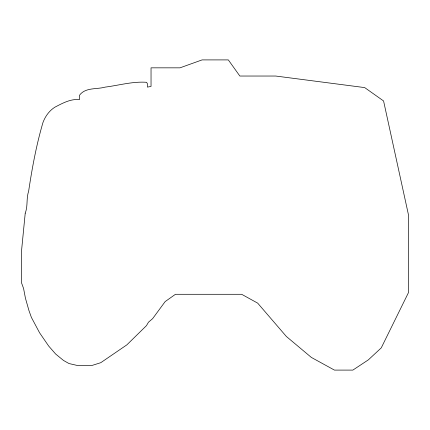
<?xml version="1.0" encoding="UTF-8"?>
<svg xmlns="http://www.w3.org/2000/svg" width="430" height="430" viewBox="0 0 430 430"><rect width="100%" height="100%" fill="white"/><g stroke="black" fill="none" stroke-linecap="round" stroke-linejoin="round"><path stroke-width="0.64" d="M25.225 213.167L21.5 251.179L21.5 282.773L23.575 288.476L25.434 298.194L28.966 310.611L31.406 317.431L39.614 332.847L48.676 346.032L55.653 354.03L63.473 360.431L68.983 363.538L77.024 365.403L92.165 365.403L100.749 362.7L126.845 344.871L146.469 325.634L148.457 322.21L152.607 318.678L165.158 301.591L175.467 294.292L241.649 294.292L257.683 303.134L286.358 336.47L311.341 357.416L334.443 370.096L352.869 370.096L368.343 359.867L381.254 347.875L408.5 292.55L408.5 215L383.571 100.953L364.694 87.596L275.721 76.035L239.849 76.035L228.325 59.904L202.089 59.904L179.976 67.838L151.037 67.838L151.037 86.446L147.42 87.107L147.42 83.694L146.565 82.297C132.521 81.313 118.922 85.376 105.13 87.118C96.642 89.542 85.387 87.182 79.512 95.25L79.512 99.593C70.638 98.701 62.431 103.259 54.803 107.237C49.208 110.806 45.247 116.358 42.962 122.528C36.362 145.001 32.089 168.141 28.627 191.296C26.139 198.45 28.047 206.083 25.225 213.167"/></g></svg>
